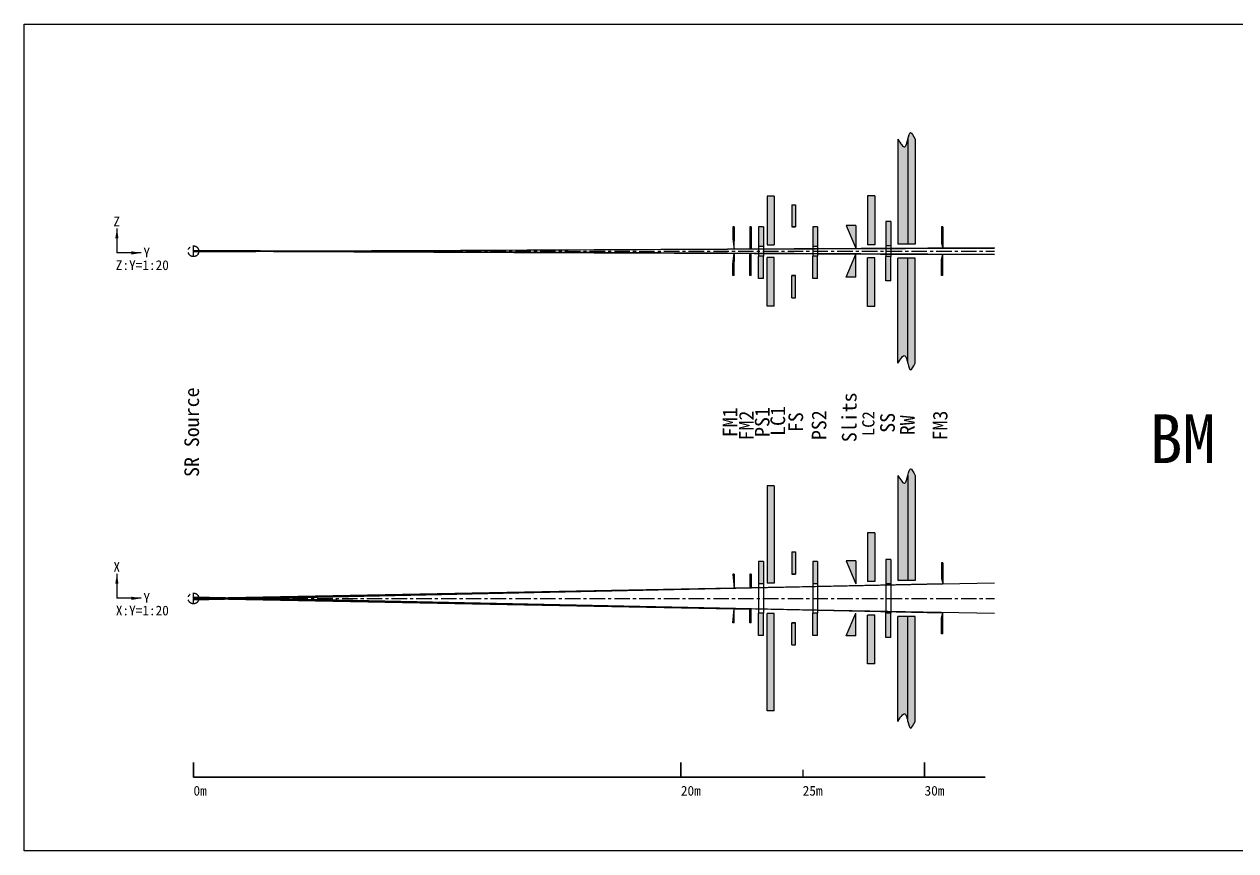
# Model space of a CAD drawing. Header units: inches. Extents: x 3 to 4849, y 1 to 1698.
# Drawn here: x 3 to 2488, y 1 to 1698 of the extents above; entities that cross this region are included whole.
import ezdxf

# ---------------------------------------------------------------- set-up
doc = ezdxf.new("R2010")
doc.units = ezdxf.units.IN
doc.header["$MEASUREMENT"] = 0
doc.linetypes.add('CENTER', pattern=[50.8, 31.75, -6.35, 6.35, -6.35])
for name, color, linetype, lineweight in [('1中心线', 7, 'CENTER', 20), ('2尺寸线', 7, 'Continuous', 20), ('6细实线', 7, 'Continuous', 20)]:
    doc.layers.add(name, color=color, linetype=linetype, lineweight=lineweight)
doc.styles.add('ROMANC', font='romanc.shx')
doc.styles.get("Standard").update_dxf_attribs({"font": ''})
doc.styles.get('Standard').set_extended_font_data('SimSun')
doc.dimstyles.new('ISO-25', dxfattribs={"dimtxt": 2.5, "dimasz": 2, "dimexe": 1.25, "dimexo": 0.625, "dimtad": 1, "dimtoh": 1, "dimdsep": 46, "dimtxsty": 'ROMANC', "dimcen": 2.5, "dimclrt": 7, "dimadec": 0, "dimazin": 0, "dimtfac": 1, "dimtmove": 0, "dimatfit": 3, "dimfxl": 1, "dimarcsym": 0})

msp = doc.modelspace()

# ---------------------------------------------------------------- hatches: boundary and pattern name
at = {"layer": '6细实线'}
h = msp.add_hatch(dxfattribs=at)
h.set_pattern_fill('GRAVEL', color=6, scale=2)
h.set_pattern_definition([(228.012788, (-1873.1222, -8920.9852), (-406.4, -457.2), [6.83443, -676.60967]), (184.96974, (-1877.6942, -8926.0652), (609.59999976, 50.8000029), [11.7281, -1161.08098]), (132.510447, (-1889.3782, -8927.0812), (508.0000002, -558.7999998), [8.26963, -818.69446]), (267.27369, (-1909.1902, -8939.7812), (50.8000001, 1016), [10.6801, -1057.32875]), (292.833654, (-1909.6982, -8950.4492), (-254, 609.6), [10.47267, -1036.79615]), (357.27369, (-1905.6342, -8960.1012), (-1016, 50.8000001), [10.6801, -1057.32875]), (37.69424, (-1894.9662, -8960.6092), (-660.39999997, -508.00000004), [14.12387, -1398.2623]), (72.255328, (-1883.7902, -8951.9732), (355.6000001, 1117.59999997), [13.3344, -1320.10513]), (121.429566, (-1879.7262, -8939.2732), (-406.40000006, 660.39999996), [10.71626, -1060.91091]), (175.23636, (-1885.314, -8930.129), (558.8, -50.8000001), [12.23427, -599.47874]), (222.397438, (-1897.5062, -8929.1132), (-609.59999998, -558.80000002), [15.82156, -1566.33545]), (138.814075, (-1858.898, -8940.289), (-355.6, 304.8), [5.4001, -534.61132]), (171.469234, (-1862.9622, -8936.7332), (660.4, -101.5999999), [10.27364, -1017.09278]), (225, (-1873.122, -8935.21), (-7e-15, -50.8), [7.18419, -64.65786]), (203.19859, (-1876.678, -8929.113), (254, 101.6), [3.86883, -383.01245]), (291.80141, (-1880.234, -8930.637), (-50.8, 152.4), [5.47131, -268.09506]), (30.96376, (-1878.202, -8935.717), (152.4, 101.6), [8.8864, -287.32596]), (161.56505, (-1870.582, -8931.145), (101.6, -50.8), [6.42574, -154.21796]), (16.38954, (-1909.6982, -8930.6372), (508, 152.4), [9.00176, -891.17653]), (70.346176, (-1901.0622, -8928.0972), (-203.2, -558.8), [7.55198, -747.64431]), (293.19859, (-1870.582, -8920.985), (-101.6, 254), [7.7376, -379.14367]), (343.61046, (-1867.5342, -8928.0972), (-508, 152.4), [9.00176, -891.17653]), (339.443955, (-1909.698, -8962.133), (-254, 101.6), [8.6807, -425.35469]), (294.77514, (-1901.5702, -8965.1812), (-254.0000003, 558.7999999), [7.27344, -720.07187]), (66.80141, (-1870.074, -8971.785), (101.6, 254), [7.7376, -379.14367]), (17.354025, (-1867.0262, -8964.6732), (-660.4, -203.20000004), [8.51565, -843.04752]), (69.443955, (-1894.966, -8971.785), (-101.6, -254), [4.34035, -429.69504]), (101.30993, (-1873.122, -8971.785), (-50.8, 203.2), [2.5903, -256.4399]), (165.96376, (-1873.63, -8969.245), (152.4, -50.8), [10.47267, -198.9811]), (186.009006, (-1883.7902, -8966.7052), (508, 50.8), [9.70534, -960.8273]), (303.69007, (-1878.202, -8940.289), (-50.8, 101.6), [7.32648, -175.83553]), (353.157227, (-1874.1382, -8946.3852), (863.6, -101.59999995), [12.79114, -1266.32018]), (60.945396, (-1861.438, -8947.909), (-203.2, -355.6), [5.23016, -517.78785]), (90, (-1858.9, -8943.337), (-50.8, 50.8), [3.048, -47.752]), (120.256437, (-1884.8062, -8965.1812), (203.2, -355.6), [7.05734, -698.67882]), (48.012787, (-1888.3622, -8959.0852), (406.4, 457.2), [13.66886, -669.77524]), (0, (-1879.22, -8948.925), (50.8, 50.8), [13.208, -37.592]), (325.304846, (-1866.0102, -8948.9252), (508.0000002, -355.5999997), [8.0322, -795.18633]), (254.054604, (-1859.406, -8953.497), (-50.8, -203.2), [7.39658, -362.433]), (207.645975, (-1861.4382, -8960.6092), (-965.20000004, -507.99999993), [12.0429, -1192.24929]), (175.426079, (-1872.1062, -8966.1972), (-660.4, 50.8), [12.74059, -1261.31693])])
edge = h.paths.add_edge_path()
edge.add_spline(control_points=[(1830.303, 1462.086), (1826.889, 1469.065), (1820.102, 1482.939), (1816.979, 1468.428), (1815.303, 1461.177)], knot_values=[36.22826451, 36.22826451, 36.22826451, 36.22826451, 52.8410596, 69.24797065, 69.24797065, 69.24797065, 69.24797065], degree=3, periodic=0)
edge.add_line((1815.303, 1461.177), (1815.303, 1246.592))
edge.add_line((1815.303, 1246.592), (1830.303, 1246.592))
edge.add_line((1830.303, 1246.592), (1830.303, 1462.086))
edge = h.paths.add_edge_path()
edge.add_spline(control_points=[(1815.303, 1461.177), (1813.762, 1454.507), (1809.812, 1438.413), (1800.649, 1453.363), (1795.303, 1462.086)], knot_values=[0, 0, 0, 0, 15.09085371, 36.22826451, 36.22826451, 36.22826451, 36.22826451], degree=3, periodic=0)
edge.add_line((1795.303, 1462.086), (1795.303, 1246.592))
edge.add_line((1795.303, 1246.592), (1815.303, 1246.592))
edge.add_line((1815.303, 1246.592), (1815.303, 1461.177))
edge = h.paths.add_edge_path()
edge.add_line((1815.303, 1217.592), (1795.303, 1217.592))
edge.add_line((1795.303, 1217.592), (1795.303, 1002.099))
edge.add_spline(control_points=[(1795.303, 1002.099), (1800.649, 1010.822), (1809.812, 1025.771), (1813.762, 1009.677), (1815.303, 1003.008)], knot_values=[0, 0, 0, 0, 21.1374108, 36.22826451, 36.22826451, 36.22826451, 36.22826451], degree=3, periodic=0)
edge.add_line((1815.303, 1003.008), (1815.303, 1217.592))
edge = h.paths.add_edge_path()
edge.add_line((1830.303, 1217.592), (1815.303, 1217.592))
edge.add_line((1815.303, 1217.592), (1815.303, 1003.008))
edge.add_spline(control_points=[(1815.303, 1003.008), (1816.979, 995.757), (1820.102, 981.246), (1826.889, 995.119), (1830.303, 1002.099)], knot_values=[36.22826451, 36.22826451, 36.22826451, 36.22826451, 52.63517557, 69.24797065, 69.24797065, 69.24797065, 69.24797065], degree=3, periodic=0)
edge.add_line((1830.303, 1002.099), (1830.303, 1217.592))
edge = h.paths.add_edge_path()
edge.add_spline(control_points=[(1815.303, 771.029), (1813.762, 764.359), (1809.812, 748.265), (1800.649, 763.215), (1795.303, 771.938)], knot_values=[0, 0, 0, 0, 15.09085371, 36.22826451, 36.22826451, 36.22826451, 36.22826451], degree=3, periodic=0)
edge.add_line((1795.303, 771.938), (1795.303, 556.444))
edge.add_line((1795.303, 556.444), (1815.303, 556.444))
edge.add_line((1815.303, 556.444), (1815.303, 771.029))
edge = h.paths.add_edge_path()
edge.add_spline(control_points=[(1830.303, 771.938), (1826.889, 778.917), (1820.102, 792.791), (1816.979, 778.28), (1815.303, 771.029)], knot_values=[36.22826451, 36.22826451, 36.22826451, 36.22826451, 52.8410596, 69.24797065, 69.24797065, 69.24797065, 69.24797065], degree=3, periodic=0)
edge.add_line((1815.303, 771.029), (1815.303, 556.444))
edge.add_line((1815.303, 556.444), (1830.303, 556.444))
edge.add_line((1830.303, 556.444), (1830.303, 771.938))
edge = h.paths.add_edge_path()
edge.add_line((1815.303, 482.444), (1795.303, 482.444))
edge.add_line((1795.303, 482.444), (1795.303, 266.951))
edge.add_spline(control_points=[(1795.303, 266.951), (1800.649, 275.674), (1809.812, 290.623), (1813.762, 274.529), (1815.303, 267.86)], knot_values=[0, 0, 0, 0, 21.1374108, 36.22826451, 36.22826451, 36.22826451, 36.22826451], degree=3, periodic=0)
edge.add_line((1815.303, 267.86), (1815.303, 482.444))
edge = h.paths.add_edge_path()
edge.add_line((1830.303, 482.444), (1815.303, 482.444))
edge.add_line((1815.303, 482.444), (1815.303, 267.86))
edge.add_spline(control_points=[(1815.303, 267.86), (1816.979, 260.609), (1820.102, 246.098), (1826.889, 259.971), (1830.303, 266.951)], knot_values=[36.22826451, 36.22826451, 36.22826451, 36.22826451, 52.63517557, 69.24797065, 69.24797065, 69.24797065, 69.24797065], degree=3, periodic=0)
edge.add_line((1830.303, 266.951), (1830.303, 482.444))
h = msp.add_hatch(color=6, dxfattribs=at)
h.dxf.hatch_style = 1
h.paths.add_polyline_path([(1541.553, 1345.092), (1526.553, 1345.092), (1526.553, 1245.092), (1541.553, 1245.092)])
h.paths.add_polyline_path([(1541.553, 1219.092), (1526.553, 1219.092), (1526.553, 1119.092), (1541.553, 1119.092)])
h = msp.add_hatch(color=6, dxfattribs=at)
h.dxf.hatch_style = 1
h.paths.add_polyline_path([(1747.803, 1345.592), (1732.803, 1345.592), (1732.803, 1245.592), (1747.803, 1245.592)])
h.paths.add_polyline_path([(1747.803, 1218.592), (1732.803, 1218.592), (1732.803, 1118.592), (1747.803, 1118.592)])
h = msp.add_hatch(color=256, dxfattribs=at)
h.dxf.hatch_style = 1
h.paths.add_polyline_path([(1519.053, 1282.092), (1509.053, 1282.092), (1509.053, 1242.092), (1519.053, 1242.092)])
h.paths.add_polyline_path([(1519.053, 1222.092), (1509.053, 1222.092), (1509.053, 1176.092), (1519.053, 1176.092)])
h.paths.add_polyline_path([(1585.303, 1327.589), (1577.803, 1327.589), (1577.803, 1282.092), (1585.303, 1282.092)])
h.paths.add_polyline_path([(1585.303, 1182.092), (1577.803, 1182.092), (1577.803, 1136.596), (1585.303, 1136.596)])
h.paths.add_polyline_path([(1630.303, 1282.092), (1620.303, 1282.092), (1620.303, 1242.092), (1630.303, 1242.092)])
h.paths.add_polyline_path([(1630.303, 1222.092), (1620.303, 1222.092), (1620.303, 1176.092), (1630.303, 1176.092)])
h.paths.add_polyline_path([(1708.903, 1285.092), (1688.903, 1285.092), (1708.903, 1238.092)])
h.paths.add_polyline_path([(1708.903, 1226.092), (1688.903, 1179.092), (1708.903, 1179.092)])
h.paths.add_polyline_path([(1887.303, 1282.092), (1884.553, 1282.092), (1884.553, 1248.992), (1887.303, 1238.392)])
h.paths.add_polyline_path([(1887.303, 1225.792), (1884.553, 1215.192), (1884.553, 1182.092), (1887.303, 1182.092)])
h = msp.add_hatch(color=6, dxfattribs=at)
h.dxf.hatch_style = 1
h.paths.add_polyline_path([(1780.303, 1293.092), (1770.303, 1293.092), (1770.303, 1243.092), (1780.303, 1243.092)])
h.paths.add_polyline_path([(1780.303, 1221.092), (1770.303, 1221.092), (1770.303, 1171.092), (1780.303, 1171.092)])
h = msp.add_hatch(color=256, dxfattribs=at)
h.dxf.hatch_style = 1
h.paths.add_polyline_path([(1459.303, 1282.092), (1456.553, 1282.092), (1456.553, 1257.592), (1459.303, 1236.542), (1459.303, 1253.192)])
h.paths.add_polyline_path([(1459.303, 1210.992), (1459.303, 1227.642), (1456.553, 1206.592), (1456.553, 1182.092), (1459.303, 1182.092)])
h = msp.add_hatch(color=256, dxfattribs=at)
h.dxf.hatch_style = 1
h.paths.add_polyline_path([(1494.303, 1236.73), (1494.26, 1236.73), (1491.553, 1239.042), (1491.553, 1282.092), (1494.303, 1282.092)])
h = msp.add_hatch(color=256, dxfattribs=at)
h.dxf.hatch_style = 1
h.paths.add_polyline_path([(1494.303, 1227.455), (1494.26, 1227.455), (1491.553, 1225.142), (1491.553, 1182.092), (1494.303, 1182.092)])
h = msp.add_hatch(color=6, dxfattribs=at)
h.dxf.hatch_style = 1
h.paths.add_polyline_path([(1541.553, 750.444), (1526.553, 750.444), (1526.553, 550.444), (1541.553, 550.444)])
h.paths.add_polyline_path([(1541.553, 488.444), (1526.553, 488.444), (1526.553, 288.444), (1541.553, 288.444)])
h = msp.add_hatch(color=6, dxfattribs=at)
h.dxf.hatch_style = 1
h.paths.add_polyline_path([(1747.803, 653.944), (1732.803, 653.944), (1732.803, 553.944), (1747.803, 553.944)])
h.paths.add_polyline_path([(1747.803, 484.944), (1732.803, 484.944), (1732.803, 384.944), (1747.803, 384.944)])
h = msp.add_hatch(color=256, dxfattribs=at)
h.dxf.hatch_style = 1
h.paths.add_polyline_path([(1459.303, 569.444), (1456.553, 569.444), (1456.553, 569.344), (1459.303, 540.544)])
h.paths.add_polyline_path([(1459.303, 498.344), (1456.553, 469.544), (1456.553, 469.444), (1459.303, 469.444)])
h.paths.add_polyline_path([(1494.303, 569.444), (1491.553, 569.444), (1491.553, 543.544), (1494.303, 541.194)])
h.paths.add_polyline_path([(1494.303, 497.694), (1491.553, 495.344), (1491.553, 469.444), (1494.303, 469.444)])
h.paths.add_polyline_path([(1519.053, 595.444), (1509.053, 595.444), (1509.053, 549.444), (1519.053, 549.444)])
h.paths.add_polyline_path([(1519.053, 489.444), (1509.053, 489.444), (1509.053, 443.444), (1519.053, 443.444)])
h.paths.add_polyline_path([(1630.303, 595.444), (1620.303, 595.444), (1620.303, 549.444), (1630.303, 549.444)])
h.paths.add_polyline_path([(1630.303, 489.444), (1620.303, 489.444), (1620.303, 443.444), (1630.303, 443.444)])
h.paths.add_polyline_path([(1585.303, 614.941), (1577.803, 614.941), (1577.803, 569.444), (1585.303, 569.444)])
h.paths.add_polyline_path([(1585.303, 469.444), (1577.803, 469.444), (1577.803, 423.948), (1585.303, 423.948)])
h.paths.add_polyline_path([(1708.903, 489.444), (1688.903, 442.444), (1708.903, 442.444)])
h.paths.add_polyline_path([(1708.903, 596.444), (1688.903, 596.444), (1708.903, 549.444)])
h.paths.add_polyline_path([(1887.303, 592.444), (1884.553, 592.444), (1884.553, 559.344), (1887.303, 548.744)])
h.paths.add_polyline_path([(1887.303, 490.144), (1884.553, 479.544), (1884.553, 446.444), (1887.303, 446.444)])
h = msp.add_hatch(color=6, dxfattribs=at)
h.dxf.hatch_style = 1
h.paths.add_polyline_path([(1780.303, 599.444), (1770.303, 599.444), (1770.303, 549.444), (1780.303, 549.444)])
h.paths.add_polyline_path([(1780.303, 489.444), (1770.303, 489.444), (1770.303, 439.444), (1780.303, 439.444)])

# ---------------------------------------------------------------- linework, layer by layer
at = {"layer": '1中心线'}
for p, q in [((349.803, 1221.092), (349.803, 1243.092)), ((349.803, 1221.092), (349.803, 1243.092)), ((349.803, 1232.092), (1993.187, 1232.092)), ((349.803, 508.444), (349.803, 530.444)), ((349.803, 508.444), (349.803, 530.444)), ((349.803, 508.444), (349.803, 530.444)), ((349.803, 508.444), (349.803, 530.444)), ((349.803, 508.444), (349.803, 530.444)), ((349.803, 519.444), (1993.187, 519.444))]:
    msp.add_line(p, q, dxfattribs=at)
for centre in [(349.803, 1232.092), (349.803, 519.444)]:
    msp.add_circle(centre, 11, dxfattribs=at)
at = {"layer": '2尺寸线', "lineweight": 30}
for p, q in [((349.803, 152.55), (349.803, 182.55)), ((1349.803, 152.55), (1349.803, 182.55)), ((1849.803, 152.55), (1849.803, 182.55)), ((349.803, 152.55), (1974.053, 152.55))]:
    msp.add_line(p, q, dxfattribs=at)
at = {"layer": '6细实线'}
for p, q in [((1795.303, 1462.086), (1795.303, 1246.592)), ((1815.303, 1462.086), (1815.303, 1246.592)), ((1830.303, 1462.086), (1830.303, 1246.592)), ((1526.553, 1345.092), (1526.553, 1245.092)), ((1541.553, 1345.092), (1526.553, 1345.092)), ((1541.553, 1345.092), (1541.553, 1245.092)), ((1732.803, 1345.592), (1732.803, 1245.592)), ((1747.803, 1345.592), (1732.803, 1345.592)), ((1747.803, 1345.592), (1747.803, 1245.592)), ((1577.803, 1327.592), (1577.803, 1282.092)), ((1577.803, 1327.589), (1585.303, 1327.589)), ((1585.303, 1327.592), (1585.303, 1282.092)), ((1770.303, 1293.092), (1770.303, 1243.092)), ((1780.303, 1293.092), (1770.303, 1293.092)), ((1780.303, 1293.092), (1780.303, 1243.092)), ((1459.303, 1282.092), (1456.553, 1282.092)), ((1456.553, 1282.092), (1456.553, 1257.592)), ((1459.303, 1282.092), (1459.303, 1253.192)), ((1494.303, 1282.092), (1491.553, 1282.092)), ((1491.553, 1282.092), (1491.553, 1239.042)), ((1494.303, 1282.092), (1494.303, 1236.692)), ((1519.053, 1282.092), (1509.053, 1282.092)), ((1509.053, 1282.092), (1509.053, 1242.092)), ((1519.053, 1282.092), (1519.053, 1242.092)), ((1585.303, 1282.092), (1577.803, 1282.092)), ((1577.803, 1282.092), (1585.303, 1282.092)), ((1630.303, 1282.092), (1620.303, 1282.092)), ((1620.303, 1282.092), (1620.303, 1242.092)), ((1630.303, 1282.092), (1630.303, 1242.092)), ((1708.903, 1285.092), (1688.903, 1285.092)), ((1688.903, 1285.092), (1708.903, 1238.092)), ((1708.903, 1285.092), (1708.903, 1238.092)), ((1887.303, 1282.092), (1884.553, 1282.092)), ((1884.553, 1282.092), (1884.553, 1248.992)), ((1887.303, 1282.092), (1887.303, 1238.392)), ((1456.553, 1257.592), (1459.303, 1236.542)), ((1459.303, 1236.542), (1459.303, 1253.192)), ((1526.553, 1245.092), (1541.553, 1245.092)), ((1747.803, 1245.592), (1732.803, 1245.592)), ((1780.303, 1243.092), (1770.303, 1243.092)), ((1770.303, 1243.092), (1770.303, 1221.092)), ((1780.303, 1243.092), (1780.303, 1221.092)), ((1830.303, 1246.592), (1795.303, 1246.592)), ((1884.553, 1248.992), (1887.303, 1238.392)), ((349.803, 1232.092), (1993.187, 1238.684)), ((349.803, 1232.092), (1993.187, 1225.501)), ((1456.553, 1206.592), (1459.303, 1227.642)), ((1459.303, 1227.642), (1459.303, 1210.992)), ((1491.553, 1239.042), (1494.303, 1236.692)), ((1491.553, 1225.142), (1494.303, 1227.492)), ((1491.553, 1182.092), (1491.553, 1225.142)), ((1494.303, 1182.092), (1494.303, 1227.492)), ((1519.053, 1242.092), (1509.053, 1242.092)), ((1509.053, 1242.092), (1509.053, 1222.092)), ((1519.053, 1222.092), (1509.053, 1222.092)), ((1509.053, 1176.092), (1509.053, 1222.092)), ((1519.053, 1242.092), (1519.053, 1222.092)), ((1519.053, 1176.092), (1519.053, 1222.092)), ((1526.553, 1119.092), (1526.553, 1219.092)), ((1541.553, 1219.092), (1526.553, 1219.092)), ((1541.553, 1119.092), (1541.553, 1219.092)), ((1630.303, 1242.092), (1620.303, 1242.092)), ((1620.303, 1242.092), (1620.303, 1222.092)), ((1620.303, 1176.092), (1620.303, 1222.092)), ((1630.303, 1222.092), (1620.303, 1222.092)), ((1630.303, 1242.092), (1630.303, 1222.092)), ((1630.303, 1176.092), (1630.303, 1222.092)), ((1688.903, 1179.092), (1708.903, 1226.092)), ((1708.903, 1179.092), (1708.903, 1226.092)), ((1747.803, 1218.592), (1732.803, 1218.592)), ((1732.803, 1118.592), (1732.803, 1218.592)), ((1747.803, 1118.592), (1747.803, 1218.592)), ((1780.303, 1221.092), (1770.303, 1221.092)), ((1770.303, 1182.092), (1770.303, 1221.092)), ((1770.303, 1171.092), (1770.303, 1221.092)), ((1780.303, 1182.092), (1780.303, 1221.092)), ((1780.303, 1171.092), (1780.303, 1221.092)), ((1884.553, 1215.192), (1887.303, 1225.792)), ((1887.303, 1182.092), (1887.303, 1225.792)), ((1456.553, 1182.092), (1456.553, 1206.592)), ((1459.303, 1182.092), (1459.303, 1210.992)), ((1830.303, 1217.592), (1795.303, 1217.592)), ((1795.303, 1002.099), (1795.303, 1217.592)), ((1815.303, 1002.099), (1815.303, 1217.592)), ((1830.303, 1002.099), (1830.303, 1217.592)), ((1884.553, 1182.092), (1884.553, 1215.192)), ((1459.303, 1182.092), (1456.553, 1182.092)), ((1494.303, 1182.092), (1491.553, 1182.092)), ((1519.053, 1176.092), (1509.053, 1176.092)), ((1577.803, 1136.592), (1577.803, 1182.092)), ((1577.803, 1182.092), (1585.303, 1182.092)), ((1585.303, 1182.092), (1577.803, 1182.092)), ((1577.803, 1136.592), (1577.803, 1182.092)), ((1577.803, 1182.092), (1585.303, 1182.092)), ((1585.303, 1136.592), (1585.303, 1182.092)), ((1585.303, 1136.592), (1585.303, 1182.092)), ((1630.303, 1176.092), (1620.303, 1176.092)), ((1708.903, 1179.092), (1688.903, 1179.092)), ((1780.303, 1171.092), (1770.303, 1171.092)), ((1887.303, 1182.092), (1884.553, 1182.092)), ((1541.553, 1119.092), (1526.553, 1119.092)), ((1577.803, 1136.596), (1585.303, 1136.596)), ((1577.803, 1136.596), (1585.303, 1136.596)), ((1747.803, 1118.592), (1732.803, 1118.592)), ((1795.303, 771.938), (1795.303, 556.444)), ((1815.303, 771.938), (1815.303, 556.444)), ((1830.303, 771.938), (1830.303, 556.444)), ((1526.553, 750.444), (1526.553, 550.444)), ((1541.553, 750.444), (1526.553, 750.444)), ((1541.553, 750.444), (1541.553, 550.444)), ((1732.803, 653.944), (1732.803, 553.944)), ((1747.803, 653.944), (1732.803, 653.944)), ((1747.803, 653.944), (1747.803, 553.944)), ((1577.803, 614.944), (1577.803, 569.444)), ((1577.803, 614.941), (1585.303, 614.941)), ((1585.303, 614.944), (1585.303, 569.444)), ((1770.303, 599.444), (1770.303, 549.444)), ((1780.303, 599.444), (1770.303, 599.444)), ((1780.303, 599.444), (1780.303, 549.444)), ((1519.053, 595.444), (1509.053, 595.444)), ((1509.053, 595.444), (1509.053, 549.444)), ((1519.053, 595.444), (1519.053, 549.444)), ((1630.303, 595.444), (1620.303, 595.444)), ((1620.303, 595.444), (1620.303, 549.444)), ((1630.303, 595.444), (1630.303, 549.444)), ((1708.903, 596.444), (1688.903, 596.444)), ((1688.903, 596.444), (1708.903, 549.444)), ((1708.903, 596.444), (1708.903, 549.444)), ((1887.303, 592.444), (1884.553, 592.444)), ((1884.553, 592.444), (1884.553, 559.344)), ((1887.303, 592.444), (1887.303, 548.744)), ((1993.187, 550.675), (349.803, 519.444)), ((1459.303, 569.444), (1456.553, 569.444)), ((1456.553, 569.444), (1456.553, 569.344)), ((1456.553, 569.344), (1459.303, 540.544)), ((1459.303, 569.444), (1459.303, 540.544)), ((1494.303, 569.444), (1491.553, 569.444)), ((1491.553, 569.444), (1491.553, 543.544)), ((1494.303, 569.444), (1494.303, 541.194)), ((1519.053, 549.444), (1509.053, 549.444)), ((1509.053, 549.444), (1509.053, 489.444)), ((1519.053, 549.444), (1519.053, 489.444)), ((1541.553, 550.444), (1526.553, 550.444)), ((1585.303, 569.444), (1577.803, 569.444)), ((1577.803, 569.444), (1585.303, 569.444)), ((1630.303, 549.444), (1620.303, 549.444)), ((1620.303, 549.444), (1620.303, 489.444)), ((1630.303, 549.444), (1630.303, 489.444)), ((1747.803, 553.944), (1732.803, 553.944)), ((1780.303, 549.444), (1770.303, 549.444)), ((1770.303, 549.444), (1770.303, 489.444)), ((1780.303, 549.444), (1780.303, 489.444)), ((1830.303, 556.444), (1795.303, 556.444)), ((1884.553, 559.344), (1887.303, 548.744)), ((349.803, 519.444), (1494.286, 541.21)), ((1491.553, 543.544), (1494.303, 541.194)), ((349.803, 519.444), (1494.286, 497.679)), ((1993.187, 488.214), (349.803, 519.444)), ((1456.553, 469.544), (1459.303, 498.344)), ((1459.303, 469.444), (1459.303, 498.344)), ((1491.553, 495.344), (1494.303, 497.694)), ((1494.303, 469.444), (1494.303, 497.694)), ((1491.553, 469.444), (1491.553, 495.344)), ((1519.053, 489.444), (1509.053, 489.444)), ((1509.053, 443.444), (1509.053, 489.444)), ((1519.053, 443.444), (1519.053, 489.444)), ((1526.553, 288.444), (1526.553, 488.444)), ((1541.553, 488.444), (1526.553, 488.444)), ((1541.553, 288.444), (1541.553, 488.444)), ((1620.303, 443.444), (1620.303, 489.444)), ((1630.303, 489.444), (1620.303, 489.444)), ((1630.303, 443.444), (1630.303, 489.444)), ((1688.903, 442.444), (1708.903, 489.444)), ((1708.903, 442.444), (1708.903, 489.444)), ((1747.803, 484.944), (1732.803, 484.944)), ((1732.803, 384.944), (1732.803, 484.944)), ((1747.803, 384.944), (1747.803, 484.944)), ((1770.303, 439.444), (1770.303, 491.774)), ((1780.303, 489.444), (1770.303, 489.444)), ((1780.303, 439.444), (1780.303, 491.56)), ((1830.303, 482.444), (1795.303, 482.444)), ((1795.303, 266.951), (1795.303, 482.444)), ((1815.303, 266.951), (1815.303, 482.444)), ((1830.303, 266.951), (1830.303, 482.444)), ((1884.553, 479.544), (1887.303, 490.144)), ((1884.553, 446.444), (1884.553, 479.544)), ((1887.303, 446.444), (1887.303, 490.144)), ((1456.553, 469.444), (1456.553, 469.544)), ((1459.303, 469.444), (1456.553, 469.444)), ((1494.303, 469.444), (1491.553, 469.444)), ((1585.303, 469.444), (1577.803, 469.444)), ((1577.803, 423.944), (1577.803, 469.444)), ((1577.803, 469.444), (1585.303, 469.444)), ((1585.303, 423.944), (1585.303, 469.444)), ((1519.053, 443.444), (1509.053, 443.444)), ((1577.803, 423.948), (1585.303, 423.948)), ((1630.303, 443.444), (1620.303, 443.444)), ((1708.903, 442.444), (1688.903, 442.444)), ((1780.303, 439.444), (1770.303, 439.444)), ((1887.303, 446.444), (1884.553, 446.444)), ((1747.803, 384.944), (1732.803, 384.944)), ((1541.553, 288.444), (1526.553, 288.444)), ((1599.803, 167.55), (1599.803, 152.55))]:
    msp.add_line(p, q, dxfattribs=at)
at = {"layer": '6细实线', "color": 1}
for p, q in [((1993.187, 1238.93), (349.803, 1230.592)), ((349.803, 1230.592), (1887.201, 1238.786)), ((349.803, 1230.592), (1494.26, 1236.73)), ((349.803, 1232.092), (349.803, 1233.592)), ((349.803, 1233.592), (1494.26, 1227.455)), ((349.803, 1233.592), (1887.201, 1225.398)), ((1993.187, 1225.255), (349.803, 1233.592)), ((1887.076, 549.619), (349.803, 516.644)), ((1887.303, 548.744), (349.803, 516.644)), ((349.803, 516.644), (1494.185, 541.296)), ((349.803, 519.444), (349.803, 522.244)), ((349.803, 522.244), (1494.185, 497.593)), ((1887.076, 489.269), (349.803, 522.244)), ((1887.303, 490.144), (349.803, 522.244))]:
    msp.add_line(p, q, dxfattribs=at)
at = {"layer": '6细实线'}
msp.add_lwpolyline([(2.556, 1698.098), (4848.53, 1698.098), (4848.53, 1.456), (2.556, 1.456)], close=True, dxfattribs=at)
for points in [[(1795.303, 1462.086), (1809.567, 1446.486), (1820.987, 1475.84), (1830.303, 1462.086)], [(1795.303, 1002.099), (1809.567, 1017.699), (1820.987, 988.344), (1830.303, 1002.099)], [(1795.303, 771.938), (1809.567, 756.338), (1820.987, 785.692), (1830.303, 771.938)], [(1795.303, 266.951), (1809.567, 282.551), (1820.987, 253.196), (1830.303, 266.951)]]:
    msp.add_spline(points, degree=3, dxfattribs=at)

# ---------------------------------------------------------------- texts
at = {"layer": '1中心线', "attachment_point": 1, "rotation": 90}
for s, insert, char_height in [('\\pi13.058;{\\fFangSong_GB2312|b1|i0|c134|p49;SR Source}', (331.177, 755.688), 30), ('\\pi84.486;{\\fFangSong_GB2312|b1|i0|c134|p49;Slits}', (1680.299, 755.688), 30), ('\\pi94.486;{\\fFangSong_GB2312|b1|i0|c134|p49;FM1}', (1435.407, 755.688), 30), ('\\pi88.058;{\\fFangSong_GB2312|b1|i0|c134|p49;FM2}', (1469.16, 755.688), 30), ('\\pi95.201;{\\fFangSong_GB2312|b1|i0|c134|p49;PS1}', (1501.714, 755.688), 30), ('\\pi97.344;{\\fFangSong_GB2312|b1|i0|c134|p49;LC1}', (1533.773, 755.688), 30), ('\\pi105.2;{\\fFangSong_GB2312|b1|i0|c134|p49;FS}', (1570.6, 755.688), 30), ('\\pi88.772;{\\fFangSong_GB2312|b1|i0|c134|p49;PS2}', (1618.292, 755.688), 30), ('\\pi97.105;{\\fFangSong_GB2312|b1|i0|c134|p49;LC2}', (1721.959, 755.688), 25), ('\\pi103.77;{\\fFangSong_GB2312|b1|i0|c134|p49;SS}', (1758.841, 755.688), 30), ('\\pi98.772;{\\fFangSong_GB2312|b1|i0|c134|p49;RW}', (1799.547, 755.688), 30), ('\\pi88.058;{\\fFangSong_GB2312|b1|i0|c134|p49;FM3}', (1866.792, 755.688), 30)]:
    msp.add_mtext_dynamic_manual_height_columns(s, width=256.11562, gutter_width=12.5, heights=[0], dxfattribs=dict(at, insert=insert, char_height=char_height))
at = {"layer": '2尺寸线', "char_height": 20, "attachment_point": 1}
for s, width, insert in [('{\\fFangSong_GB2312|b1|i0|c134|p49;Z}', 51.22282, (185.512, 1303.135)), ('{\\fFangSong_GB2312|b1|i0|c134|p49;Y}', 51.22282, (247.049, 1239.4)), ('{\\fFangSong_GB2312|b1|i0|c134|p49;Z:Y=1:20}', 51.22282, (190.458, 1213.552)), ('{\\fFangSong_GB2312|b1|i0|c134|p49;X}', 51.22282, (185.512, 594.225)), ('{\\fFangSong_GB2312|b1|i0|c134|p49;Y}', 51.22282, (247.049, 530.49)), ('{\\fFangSong_GB2312|b1|i0|c134|p49;X:Y=1:20}', 51.22282, (190.458, 504.642)), ('{\\fFangSong_GB2312|b1|i0|c134|p49;0m}', 105.24161, (349.803, 134.693)), ('{\\fFangSong_GB2312|b1|i0|c134|p49;20m}', 105.24161, (1349.803, 134.693)), ('{\\fFangSong_GB2312|b1|i0|c134|p49;25m}', 105.24161, (1599.803, 134.693)), ('{\\fFangSong_GB2312|b1|i0|c134|p49;30m}', 105.24161, (1849.803, 134.693))]:
    msp.add_mtext_dynamic_manual_height_columns(s, width=width, gutter_width=12.5, heights=[0], dxfattribs=dict(at, insert=insert))
at = {"layer": '6细实线', "insert": (2311.184, 897.303), "char_height": 100, "attachment_point": 1}
msp.add_mtext_dynamic_manual_height_columns('BM', width=812.56148, gutter_width=12.5, heights=[0], dxfattribs=at)

# ---------------------------------------------------------------- leaders
at = {"layer": '2尺寸线'}
for points in [[(192.635, 1278.648), (192.635, 1228.648)], [(242.635, 1228.648), (192.635, 1228.648)], [(192.635, 569.738), (192.635, 519.738)], [(242.635, 519.738), (192.635, 519.738)]]:
    msp.add_leader(points, dimstyle='ISO-25', override={"dimasz": 20, "dimgap": 0.625, "dimtad": 0}, dxfattribs=at)

doc.saveas('drawing.dxf')
